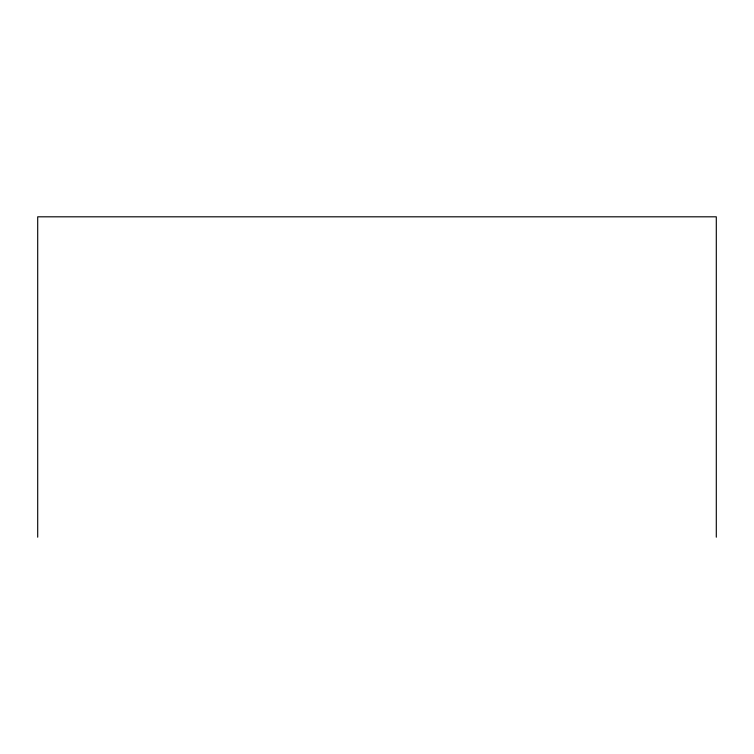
<?xml version="1.0" encoding="UTF-8"?>
<svg xmlns="http://www.w3.org/2000/svg" width="754" height="754" viewBox="0 0 754 754"><rect width="100%" height="100%" fill="white"/><g stroke="black" fill="none" stroke-linecap="round" stroke-linejoin="round"><path stroke-width="1.13" d="M716.3 537.187L716.3 216.813L37.7 216.813L37.7 537.187"/></g></svg>
